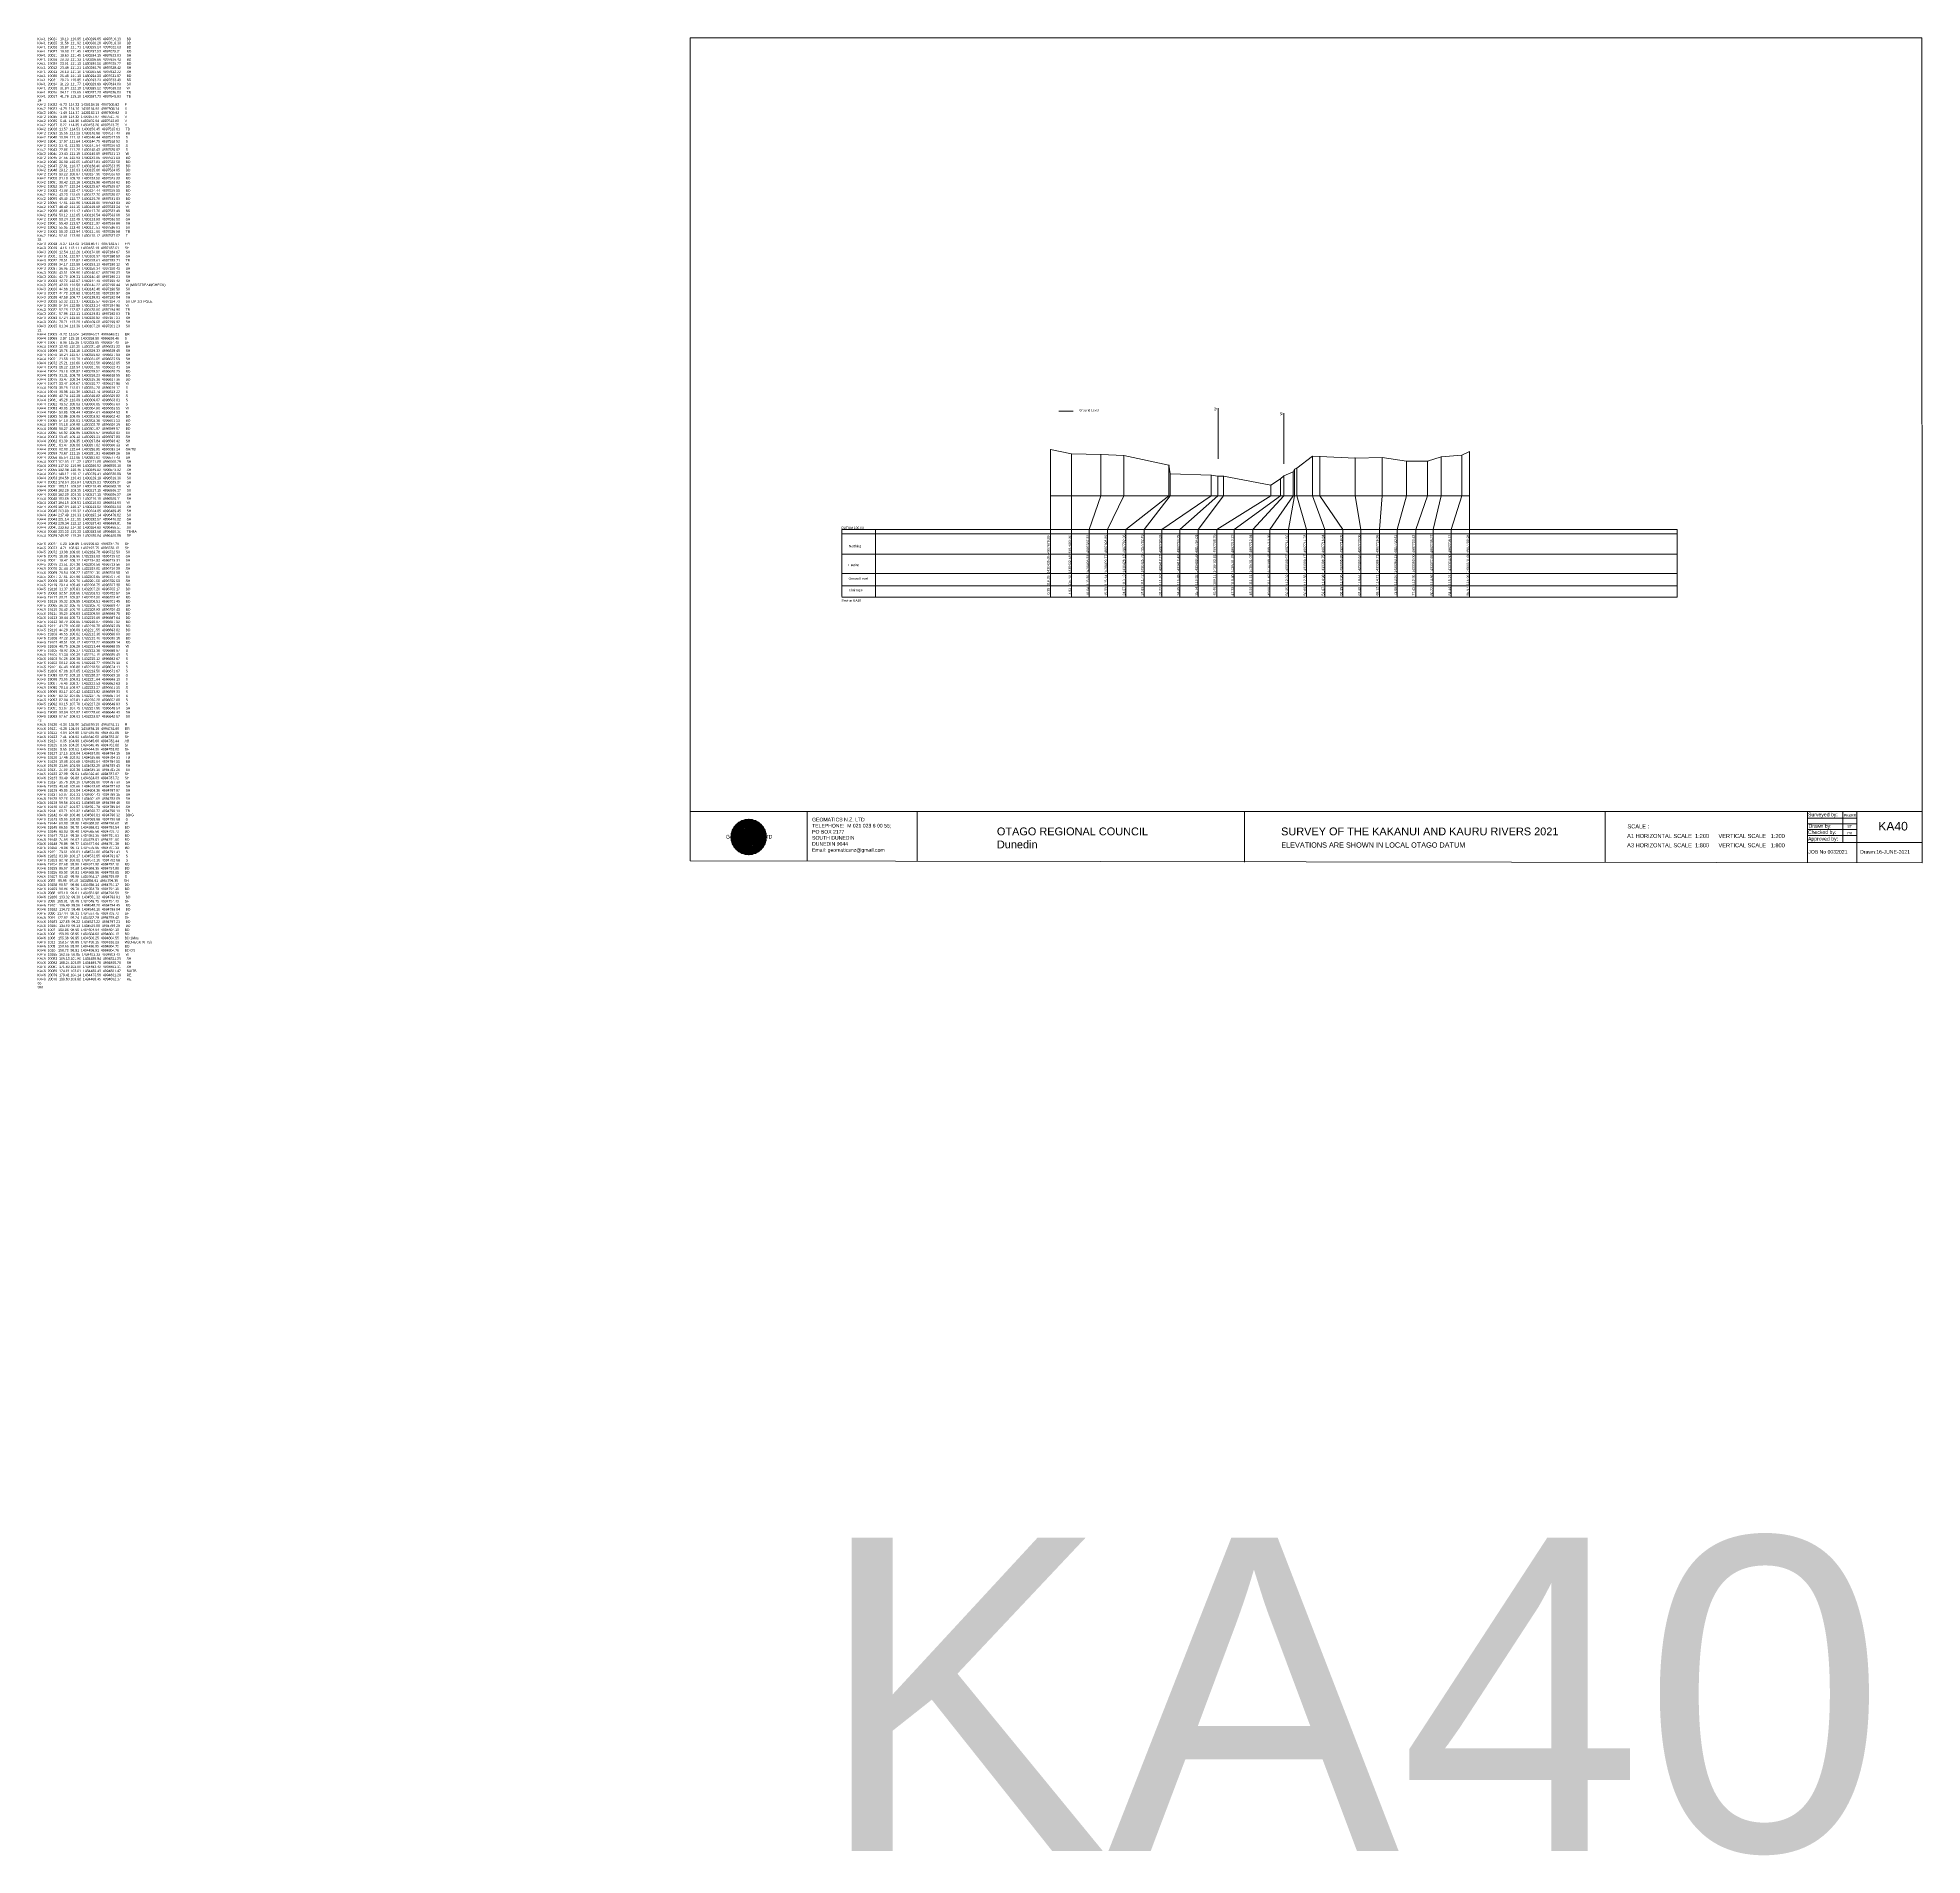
# Model space of a CAD drawing. Header units: millimetres. Extents: x -4102225 to 11595281, y -18031110 to 2286893.
# Drawn here: x 6293416 to 6678501, y -170884 to 200508 of the extents above; entities that cross this region are included whole.
import ezdxf

# ---------------------------------------------------------------- set-up
doc = ezdxf.new("R2010")
doc.units = ezdxf.units.MM
doc.header["$PDMODE"] = 35
doc.header["$PDSIZE"] = 20
doc.layers.get('0').update_dxf_attribs({"lineweight": 0})
doc.layers.add('geo', color=7, linetype='Continuous', lineweight=0)
doc.styles.get("Standard").update_dxf_attribs({"font": 'arial.ttf'})

# ---------------------------------------------------------------- blocks, each defined once
blk = doc.blocks.new('Geomatics_Circle_SPT')
at = {"layer": 'geo', "color": 2, "linetype": 'Continuous', "lineweight": 0}
for p, q in [((0, 25.2), (-25.2, 0)), ((-24.7, 4.9), (-4.9, 24.7)), ((-24.7, -4.9), (4.9, 24.7)), ((4.9, -24.7), (-24.7, 4.9)), ((-24.7, 0), (0, -24.7)), ((-9.7, 23.3), (-23.3, 9.6)), ((9.7, 23.3), (-23.3, -9.7)), ((-23.3, 9.7), (9.7, -23.3)), ((-21, 14), (-14, 21)), ((-21, -14), (14, 21)), ((14, -21), (-21, 14)), ((0, 0), (-17.8, 17.8)), ((0, 0), (-17.8, -17.8)), ((-14, 21), (21, -14)), ((21, 14), (-14, -21)), ((23.3, -9.7), (-9.7, 23.3)), ((-9.7, -23.3), (23.3, 9.7)), ((-4.9, 24.7), (24.7, -4.9)), ((24.7, 4.9), (-4.9, -24.7)), ((25.2, 0), (0, 25.2)), ((0, 0), (17.8, 17.8)), ((0, 0), (17.8, -17.8)), ((0, -24.8), (25.2, 0)), ((4.9, 24.7), (24.7, 4.9)), ((23.3, 9.7), (9.7, 23.3)), ((14, 21), (21, 14)), ((17.8, 18.1), (17.8, 18.1)), ((-4.9, -24.7), (-24.7, -4.9)), ((-23.3, -9.7), (-9.7, -23.3)), ((-14, -21), (-21, -14)), ((-17.8, -17.8), (-17.8, -17.8)), ((24.7, -4.9), (4.9, -24.7)), ((4.9, -24.7), (4.9, -24.7)), ((9.7, -23.3), (23.3, -9.7)), ((21, -14), (14, -21)), ((18.1, -17.8), (18.1, -17.8))]:
    blk.add_line(p, q, dxfattribs=at)
at = {"layer": 'geo', "color": 1, "linetype": 'Continuous', "lineweight": 0}
for p, q in [((-25.2, 0), (9.7, 23.3)), ((-25.2, 0), (-9.6, 23.3)), ((-25.2, 0), (23.3, 9.7)), ((-25.2, 0), (-23.3, 9.7)), ((-23.3, -9.7), (-25.2, 0)), ((-9.6, -23.3), (-25.2, 0)), ((9.7, -23.3), (-25.2, 0)), ((-4.9, 24.8), (-24.7, -4.9)), ((4.9, 24.7), (-24.7, 4.9)), ((14, 21), (-24.7, -4.9)), ((-14, 21), (-24.7, 4.9)), ((21, 14), (-24.7, 4.9)), ((-21, 14), (-24.7, -4.9)), ((0, 0), (-24.7, 4.9)), ((-24.7, 4.9), (-21, -14)), ((-24.7, 4.9), (-4.9, -24.7)), ((-24.7, 4.9), (14, -21)), ((-24.7, 4.9), (-24.7, 4.9)), ((0, 0), (-24.7, -4.9)), ((-23.3, 9.7), (0, 25.2)), ((-23.3, -9.6), (0, 25.2)), ((-23.3, -9.6), (17.8, 17.8)), ((-23.3, 9.7), (-17.8, 17.9)), ((-23.3, -9.6), (-17.8, 17.9)), ((-23.3, 9.7), (17.8, 17.8)), ((-17.8, -17.8), (-23.3, 9.7)), ((0, -25.2), (-23.3, 9.7)), ((-23.3, 9.7), (17.8, -17.8)), ((-23.3, 9.7), (25.2, 0)), ((-23.3, 9.4), (-23.3, 9.4)), ((-23.3, -9.7), (25.2, 0)), ((4.9, 24.8), (-21, -14)), ((-4.9, 24.7), (-21, 14)), ((14, 21), (-21, 14)), ((-14, 21), (-21, -14)), ((0, 0), (-21, 14)), ((-21, 14), (-14, -21)), ((-21, 14), (4.9, -24.7)), ((-21, 14), (-21, 14)), ((24.7, 4.9), (-21, 14)), ((0, 0), (-21, -14)), ((-17.9, 17.6), (-17.9, 17.6)), ((-17.8, 17.8), (9.7, 23.3)), ((-17.8, 17.8), (-9.6, 23.3)), ((-17.8, -17.8), (9.7, 23.3)), ((-17.8, -17.8), (-9.7, 23.3)), ((-9.7, -23.3), (-17.8, 17.8)), ((-17.8, 17.8), (9.7, -23.3)), ((-17.8, 17.8), (23.3, -9.6)), ((-17.8, 17.8), (23.3, 9.7)), ((-17.8, -17.8), (23.3, 9.7)), ((4.9, 24.7), (-14, 21)), ((-4.9, 24.7), (-14, -20.9)), ((0, 0), (-14, 21)), ((-14, 21), (-4.9, -24.7)), ((-14, 21), (-14, 21)), ((24.7, -4.9), (-14, 21)), ((21, 14), (-14, 21)), ((-14, -21), (24.7, 4.9)), ((0, 0), (-14, -21)), ((-9.8, 23.1), (-9.8, 23.1)), ((-9.7, 23.3), (0, 25.2)), ((-9.7, 23.3), (0, -25.2)), ((-9.7, -23.3), (0, 25.2)), ((-9.6, 23.3), (17.8, -17.8)), ((-9.6, 23.3), (25.2, 0)), ((-9.6, 23.3), (17.8, 17.8)), ((-9.6, -23.3), (17.8, 17.9)), ((25.2, 0), (-9.6, -23.3)), ((0, 0), (-4.9, 24.7)), ((-4.9, 24.7), (-4.9, 24.7)), ((21, -14), (-4.9, 24.7)), ((24.8, 4.9), (-4.9, 24.7)), ((14, 21), (-4.9, 24.7)), ((-4.9, -24.7), (21, 14)), ((0, 0), (-4.9, -24.7)), ((-0.2, 25.1), (-0.2, 25.1)), ((0, 25.2), (9.7, -23.3)), ((0, 25.2), (23.3, -9.7)), ((0, 25.2), (23.3, 9.7)), ((0, 25.2), (9.7, 23.3)), ((0, 0), (4.9, 24.7)), ((0, -25.2), (9.7, 23.3)), ((0, 0), (14, 21)), ((0, 0), (21, 14)), ((23.3, 9.7), (0, -25.2)), ((0, 0), (24.8, 4.9)), ((0, 0), (4.9, -24.7)), ((0, 0), (14, -21)), ((0, 0), (21, -14)), ((0, 0), (24.8, -4.9)), ((21, 14), (4.9, 24.8)), ((14, -21), (4.9, 24.7)), ((24.7, -4.9), (4.9, 24.7)), ((4.9, 24.7), (4.9, 24.7)), ((4.9, -24.7), (14, 21)), ((4.9, -24.7), (24.7, 4.9)), ((9.4, 23.3), (9.4, 23.3)), ((9.7, 23.3), (17.8, -17.8)), ((9.7, 23.3), (25.2, 0)), ((9.7, 23.3), (17.8, 17.9)), ((17.8, 17.8), (9.7, -23.3)), ((25.2, 0), (9.7, -23.3)), ((21, -14), (14, 21)), ((24.7, 4.9), (14, 21)), ((14, 21), (14, 21)), ((14, -21), (21, 14)), ((17.6, 17.9), (17.6, 17.9)), ((17.8, 17.8), (23.3, -9.7)), ((17.8, 17.8), (23.3, 9.7)), ((23.3, 9.7), (17.8, -17.8)), ((24.7, -4.9), (21, 14)), ((21, 14), (21, 14)), ((21, -14), (24.7, 4.9)), ((23.1, 9.8), (23.1, 9.8)), ((23.3, 9.7), (25.2, 0)), ((25.2, 0), (23.3, -9.6)), ((24.7, 4.9), (24.7, 4.9)), ((25.1, 0.2), (25.1, 0.2)), ((-25.2, 0), (23.3, -9.7)), ((-25.1, -0.2), (-25.1, -0.2)), ((-24.7, -4.9), (-24.7, -4.9)), ((-24.7, -4.9), (-14, -21)), ((-24.7, -4.9), (4.9, -24.7)), ((-24.7, -4.9), (21, -14)), ((-17.8, -17.8), (-23.3, -9.7)), ((0, -25.2), (-23.3, -9.6)), ((17.8, -17.8), (-23.3, -9.6)), ((-23.1, -9.8), (-23.1, -9.8)), ((-21, -14), (24.7, -4.9)), ((-21, -14), (-21, -14)), ((-21, -14), (-4.9, -24.7)), ((-21, -14), (14, -21)), ((23.3, -9.7), (-17.8, -17.8)), ((-9.6, -23.3), (-17.8, -17.8)), ((9.7, -23.3), (-17.8, -17.8)), ((-17.6, -17.9), (-17.6, -17.9)), ((-14, -21), (21, -14)), ((-14, -21), (-14, -21)), ((-14, -21), (4.9, -24.7)), ((17.8, -17.8), (-9.7, -23.3)), ((0, -25.2), (-9.7, -23.3)), ((-9.4, -23.3), (-9.4, -23.3)), ((-4.9, -24.7), (24.7, -4.9)), ((-4.9, -24.7), (14, -21)), ((-4.9, -24.7), (-4.9, -24.7)), ((23.3, -9.6), (0, -25.2)), ((9.7, -23.3), (0, -25.2)), ((0.2, -25.1), (0.2, -25.1)), ((4.9, -24.7), (21, -14)), ((4.9, -24.7), (4.9, -24.7)), ((17.8, -17.8), (9.7, -23.3)), ((9.8, -23.1), (9.8, -23.1)), ((14, -21), (24.7, -4.9)), ((14, -21), (14, -21)), ((23.3, -9.6), (17.8, -17.8)), ((17.9, -17.6), (17.9, -17.6)), ((21, -14), (21, -14)), ((23.3, -9.4), (23.3, -9.4)), ((24.7, -4.9), (24.7, -4.9))]:
    blk.add_line(p, q, dxfattribs=at)
at = {"layer": 'geo', "color": 114, "linetype": 'Continuous', "lineweight": 0}
for p, q in [((17.9, 17.8), (-25.2, 0)), ((-24.7, 4.9), (14, 21)), ((-24.7, -4.9), (21, 14)), ((-14, -21), (-24.7, 4.9)), ((9.7, 23.3), (-23.3, 9.7)), ((0, 0), (-23.3, 9.7)), ((-23.3, 9.7), (-9.7, -23.3)), ((0, 0), (-23.3, -9.7)), ((-4.9, -24.7), (-21, 14)), ((-20.9, 14), (4.9, 24.7)), ((24.8, 4.9), (-20.9, -14)), ((0, 25.2), (-17.8, 17.8)), ((-17.8, 17.8), (0, -25.2)), ((-14, 21), (-4.9, 24.7)), ((4.9, -24.7), (-14, 21)), ((0, 0), (-9.7, 23.3)), ((0, 0), (-9.7, -23.3)), ((-4.9, 24.7), (14, -21)), ((17.8, -17.8), (0, 25.2)), ((0, 0), (9.7, 23.3)), ((0, 0), (23.3, 9.7)), ((0, 0), (9.7, -23.3)), ((0, 0), (23.3, -9.7)), ((4.9, 24.7), (21, -14)), ((23.3, -9.7), (9.7, 23.3)), ((14, 21), (24.7, -4.9)), ((25.2, 0), (17.8, 17.8)), ((21, 14), (24.7, 4.9)), ((-25.2, 0), (-17.8, -17.8)), ((-21, -14), (-24.7, -4.9)), ((-17.8, -17.8), (25.2, 0)), ((24.8, -4.9), (-14, -21)), ((-9.6, -23.3), (23.3, -9.7)), ((21, -14), (-4.9, -24.8)), ((0, -25.2), (17.9, -17.8)), ((14, -21), (4.9, -24.8))]:
    blk.add_line(p, q, dxfattribs=at)
at = {"layer": 'geo', "color": 250, "linetype": 'Continuous', "lineweight": 0}
for p, q in [((0, 0), (-25.2, 0)), ((24.7, 4.9), (-24.7, 4.9)), ((-24.7, 4.9), (-24.7, -4.9)), ((-23.3, 9.7), (23.3, 9.7)), ((-23.3, 9.7), (-23.3, 9.7)), ((-23.3, -9.7), (-23.3, 9.7)), ((21, 14), (-21, 14)), ((-21, 14), (-21, -14)), ((-17.8, 17.8), (17.8, 17.8)), ((-17.8, -17.8), (-17.8, 17.8)), ((-14, 21), (-14, 21)), ((14, 21), (-14, 21)), ((-14, 20.9), (-14, -21)), ((-9.7, 23.3), (9.7, 23.3)), ((-9.7, -23.3), (-9.7, 23.3)), ((-4.9, 24.7), (4.9, 24.7)), ((-4.9, 24.7), (-4.9, -24.7)), ((0, 0), (0, 25.2)), ((0, 0), (0, -25.2)), ((0, 0), (25.2, 0)), ((4.9, 24.7), (4.9, -24.7)), ((9.7, -23.3), (9.7, 23.3)), ((14, 21), (14, -21)), ((17.8, -17.8), (17.8, 17.8)), ((21, 14), (21, 14)), ((21, -14), (21, 14)), ((23.3, 9.7), (23.3, -9.7)), ((24.7, 4.9), (24.7, 4.9)), ((24.7, -4.9), (24.7, 4.9)), ((-24.7, -4.9), (24.7, -4.9)), ((23.3, -9.7), (-23.3, -9.7)), ((-21, -14), (21, -14)), ((17.8, -17.8), (-17.8, -17.8)), ((-14, -21), (14, -21)), ((9.7, -23.3), (-9.7, -23.3)), ((-4.9, -24.7), (4.9, -24.7))]:
    blk.add_line(p, q, dxfattribs=at)
blk = doc.blocks.new('GeomaticsNZ TITLE BLOCK')
at = {"color": 7, "linetype": 'Continuous', "lineweight": 0}
for p, q in [((0, 94.9), (0, 1579.2)), ((0, 1579.2), (2363.4, 1579.2)), ((2363.4, 1579.2), (2364, 94.9)), ((2364, 94.9), (0, 94.9)), ((0, 94.9), (0, 0)), ((15.9, 94.9), (2364, 94.9)), ((224.3, 95.2), (224.3, -0.3)), ((2364, 94.9), (382.6, 94.9)), ((435.8, 95.2), (435.8, -0.7)), ((1063.4, 94.9), (1063.4, -2.4)), ((1755.4, 94.9), (1755.4, -2.6)), ((2143.9, 94.9), (2143.7, -3)), ((2143.9, 81.9), (2238.6, 81.7)), ((2211.5, 94.9), (2211.5, 36.1)), ((2238.6, 94.8), (2238.6, -3.2)), ((2364, -3.5), (2364, 94.9)), ((2143.6, 60.4), (2238.6, 60.4)), ((2143.8, 48.6), (2238.6, 48.6)), ((2143.9, 71), (2238.6, 71)), ((0, 0), (2364, -3.5)), ((2143.8, 35.4), (2364, 35.3))]:
    blk.add_line(p, q, dxfattribs=at)
at = {"color": 7, "linetype": 'Continuous', "lineweight": 0, "xscale": 1.36, "yscale": 1.36, "zscale": 1.36}
blk.add_blockref('Geomatics_Circle_SPT', (112.4, 45.7), dxfattribs=at)
at = {"color": 7, "linetype": 'Continuous', "lineweight": 0}
for s, p in [('PK&RR', (2213.2, 84.8)), ('ST', (2220.3, 63.6)), ('PK', (2220.4, 50.6))]:
    blk.add_text(s, height=5, dxfattribs=at).set_placement(p)
at = {"color": 7, "linetype": 'Continuous', "lineweight": 0, "attachment_point": 1}
for s, width, heights, insert, char_height in [('{\\C256;GEOMATICS N.Z. LTD                   \\PTELEPHONE:  M 021 023 6 00 55;\\PPO BOX 2177\\PSOUTH DUNEDIN\\PDUNEDIN 9044\\PEmail: geomaticsnz@gmail.com}', 3535.727, [94.7], (234, 82.7), 7), ('{\\C256;Surveyed by:}', 3535.727, [0], (2144.7, 92.4), 7), ('{\\C256;Geomatics N.Z. LTD                   }', 125.079, [15.8], (68.8, 49.9), 7), ('{\\C256;OTAGO REGIONAL COUNCIL\\PDunedin}', 3535.727, [0], (588.6, 64), 15), ('{\\C256;SURVEY OF THE KAKANUI AND KAURU RIVERS 2021}', 3535.727, [0], (1133.8, 64), 15), ('{\\C256;Approved by:}', 3535.727, [0], (2144.7, 45.9), 7), ('{\\C256;Checked by:}', 3535.727, [0], (2144.7, 58.6), 7), ('{\\C256;Drawn by:}', 3535.727, [0], (2145.8, 70.4), 7), ('{\\C256;ELEVATIONS ARE SHOWN IN LOCAL OTAGO DATUM}', 3535.727, [0], (1134.1, 35.4), 10), ('{\\C256;JOB No 0032021}', 3535.727, [0], (2145.3, 20.8), 7), ('{\\C256;Drawn:16-JUNE-2021}', 3535.727, [0], (2244.7, 20.7), 7)]:
    blk.add_mtext_dynamic_manual_height_columns(s, width=width, gutter_width=159, heights=heights, dxfattribs=dict(at, insert=insert, char_height=char_height))

msp = doc.modelspace()

# ---------------------------------------------------------------- linework, layer by layer
at = {"color": 1, "lineweight": 0}
msp.add_line((6502083, 124170), (6504990, 124170), dxfattribs=at)
at = {"lineweight": 0}
for p, q in [((6534614, 114478), (6534614, 124836)), ((6548059, 113440), (6548059, 123798)), ((6500347, 116350), (6500347, 106898)), ((6585975, 115955), (6585975, 106898)), ((6504623, 115490), (6504623, 106898)), ((6510640, 115359), (6510640, 106898)), ((6515329, 115139), (6515329, 106898)), ((6524571, 113129), (6524571, 106898)), ((6549961, 111817), (6549961, 106898)), ((6550251, 112317), (6550251, 106898)), ((6550692, 112557), (6550692, 106898)), ((6553865, 114977), (6553865, 106898)), ((6555393, 114957), (6555393, 106898)), ((6562594, 114607), (6562594, 106898)), ((6568121, 114706), (6568121, 106898)), ((6573094, 113966), (6573094, 106898)), ((6577429, 113946), (6577429, 106898)), ((6580218, 114856), (6580218, 106898)), ((6584436, 115205), (6584436, 106898)), ((6524829, 111419), (6524829, 106898)), ((6533222, 111098), (6533222, 106898)), ((6534548, 110888), (6534548, 106898)), ((6535738, 110918), (6535738, 106898)), ((6545400, 109108), (6545400, 106898)), ((6547382, 110397), (6547382, 106898)), ((6548047, 111007), (6548047, 106898)), ((6500347, 106898), (6585975, 106898)), ((6500347, 106898), (6500347, 86176)), ((6504623, 106898), (6504623, 100000)), ((6510640, 106898), (6508276, 100000)), ((6515329, 106898), (6512035, 100000)), ((6524571, 106898), (6515746, 100000)), ((6524829, 106898), (6519500, 100000)), ((6533222, 106898), (6523137, 100000)), ((6534548, 106898), (6526802, 100000)), ((6535738, 106898), (6530527, 100000)), ((6545400, 106898), (6534340, 100000)), ((6547382, 106898), (6537888, 100000)), ((6548047, 106898), (6541691, 100000)), ((6549961, 106898), (6545166, 100000)), ((6550251, 106898), (6548994, 100000)), ((6550692, 106898), (6552675, 100000)), ((6553865, 106898), (6556399, 100000)), ((6555393, 106898), (6560125, 100000)), ((6562594, 106898), (6563761, 100000)), ((6568121, 106898), (6567556, 100000)), ((6573094, 106898), (6571215, 100000)), ((6577429, 106898), (6574987, 100000)), ((6580218, 106898), (6578577, 100000)), ((6584436, 106898), (6582235, 100000)), ((6585975, 106898), (6585975, 86176)), ((6457726, 100000), (6457726, 86303)), ((6457726, 100000), (6628433, 100000)), ((6457726, 99154), (6628433, 99154)), ((6464629, 100000), (6464629, 86176)), ((6504661, 86176), (6504661, 100000)), ((6508276, 86176), (6508276, 100000)), ((6512035, 86176), (6512035, 100000)), ((6515746, 86176), (6515746, 100000)), ((6519500, 86176), (6519500, 100000)), ((6523137, 86176), (6523137, 100000)), ((6526802, 86176), (6526802, 100000)), ((6530527, 86176), (6530527, 100000)), ((6534340, 86176), (6534340, 100000)), ((6537888, 86176), (6537888, 100000)), ((6541691, 86176), (6541691, 100000)), ((6545166, 86176), (6545166, 100000)), ((6548994, 86176), (6548994, 100000)), ((6552675, 86176), (6552675, 100000)), ((6556399, 86176), (6556399, 100000)), ((6560125, 86176), (6560125, 100000)), ((6563761, 86176), (6563761, 100000)), ((6567556, 86176), (6567556, 100000)), ((6571215, 86176), (6571215, 100000)), ((6574987, 86176), (6574987, 100000)), ((6578577, 86176), (6578577, 100000)), ((6582235, 86176), (6582235, 100000)), ((6457726, 95002), (6628433, 95002)), ((6457726, 91057), (6628433, 91057)), ((6457726, 88497), (6628433, 88497)), ((6457726, 86176), (6628433, 86176))]:
    msp.add_line(p, q, dxfattribs=at)
msp.add_line((6628433, 100000), (6628433, 86176))
at = {"color": 1, "lineweight": 0}
msp.add_lwpolyline([(6500347, 116350), (6504623, 115490), (6510640, 115359), (6515329, 115139), (6524571, 113129), (6524829, 111419), (6533222, 111098), (6534548, 110888), (6535738, 110918), (6545400, 109108), (6547382, 110397), (6548047, 111007), (6549961, 111817), (6550251, 112317), (6550692, 112557), (6553865, 114977), (6555393, 114957), (6562594, 114607), (6568121, 114706), (6573094, 113966), (6577429, 113946), (6580218, 114856), (6584436, 115205), (6585975, 115955)], dxfattribs=at)
at = {"lineweight": 0}
for p in [(6500347, 116350), (6585975, 115955), (6504623, 115490), (6510640, 115359), (6515329, 115139), (6524571, 113129), (6549961, 111817), (6550251, 112317), (6550692, 112557), (6553865, 114977), (6555393, 114957), (6562594, 114607), (6568121, 114706), (6573094, 113966), (6577429, 113946), (6580218, 114856), (6584436, 115205), (6524829, 111419), (6533222, 111098), (6534548, 110888), (6535738, 110918), (6545400, 109108), (6547382, 110397), (6548047, 111007), (6457726, 100000), (6457726, 100000)]:
    msp.add_point(p, dxfattribs=at)

# ---------------------------------------------------------------- block references
at = {"color": 7, "lineweight": 0, "xscale": 106.5053773992074, "yscale": 106.5053773992074, "zscale": 106.5053773992074}
msp.add_blockref('GeomaticsNZ TITLE BLOCK', (6426723, 32309), dxfattribs=at)

# ---------------------------------------------------------------- texts
at = {"color": 4}
for s, p in [('KA41  19024   10.10  110.95  1430299.65  4997616.13      BD', (6293367, 200000)), ('KA41  19025   11.56  111.92  1430300.26  4997618.30      BD', (6293367, 199165)), ('KA41  19026   15.87  111.71  1430299.24  4997622.63      BD', (6293367, 198330)), ('KA41  19027   19.03  111.45  1430297.53  4997625.31      BD', (6293367, 197494)), ('KA41  20011   19.63  111.45  1430294.15  4997623.93      SH', (6293367, 196652)), ('KA41  19028   20.33  111.33  1430296.86  4997626.43      BD', (6293367, 195817)), ('KA41  19029   23.01  111.13  1430295.56  4997628.77      BD', (6293367, 194982)), ('KA41  20012   23.49  111.21  1430295.78  4997629.42      SH', (6293367, 194140)), ('KA41  20013   26.13  111.10  1430295.56  4997632.22      SH', (6293367, 193298)), ('KA41  19030   26.48  111.13  1430294.20  4997631.97      BD', (6293367, 192463)), ('KA41  19031   28.20  110.85  1430293.20  4997633.40      BD', (6293367, 191627)), ('KA41  20014   31.23  111.77  1430289.69  4997634.90      SH', (6293367, 190785)), ('KA41  20015   31.84  112.19  1430289.22  4997635.33      W', (6293367, 189950)), ('KA41  20016   34.17  115.65  1430287.23  4997636.83      TB', (6293367, 189115)), ('KA41  20017   41.78  115.18  1430287.70  4997645.83      TB', (6293367, 188279)), ('KA42  19032  -8.70  114.23  1430168.18  4997505.82      F', (6293367, 186608)), ('KA42  19033  -4.75  114.16  1430164.96  4997508.14      V', (6293367, 185773)), ('KA42  19034  -1.49  114.37  1430162.13  4997509.82      V', (6293367, 184938)), ('KA42  19035   3.09  114.32  1430157.97  4997511.70      V', (6293367, 184102)), ('KA42  19036   5.41  114.36  1430155.94  4997512.83      V', (6293367, 183267)), ('KA42  19037   8.22  114.35  1430153.26  4997513.75      V', (6293367, 182432)), ('KA42  19038  11.57  114.53  1430150.45  4997515.61      TB', (6293367, 181596)), ('KA42  19039  15.56  111.23  1430146.88  4997517.40      BB', (6293367, 180761)), ('KA42  19040  16.04  111.13  1430146.44  4997517.59      S', (6293367, 179919)), ('KA42  19041  17.97  111.64  1430144.75  4997518.52      S', (6293367, 179077)), ('KA42  19042  21.41  111.55  1430141.64  4997520.00      S', (6293367, 178235)), ('KA42  19043  22.86  111.20  1430140.43  4997520.82      S', (6293367, 177393)), ('KA42  19044  23.43  111.15  1430140.05  4997521.33      W', (6293367, 176558)), ('KA42  19045  24.55  110.93  1430139.05  4997521.83      BD', (6293367, 175723)), ('KA42  19046  26.00  110.65  1430137.81  4997522.58      BD', (6293367, 174887)), ('KA42  19047  27.61  110.37  1430136.40  4997523.35      BD', (6293367, 174052)), ('KA42  19048  29.12  110.03  1430135.06  4997524.05      BD', (6293367, 173216)), ('KA42  19049  30.23  109.87  1430134.36  4997525.09      BD', (6293367, 172381)), ('KA42  19050  31.10  109.73  1430133.50  4997525.33      BD', (6293367, 171546)), ('KA42  19051  38.42  110.16  1430126.96  4997528.62      BD', (6293367, 170710)), ('KA42  19052  39.77  110.24  1430125.67  4997529.07      BD', (6293367, 169875)), ('KA42  19053  41.08  110.47  1430124.44  4997529.55      BD', (6293367, 169040)), ('KA42  19054  43.23  110.65  1430122.70  4997530.87      BD', (6293367, 168204)), ('KA42  19055  45.40  110.77  1430120.76  4997531.83      BD', (6293367, 167369)), ('KA42  19056  47.61  110.98  1430118.89  4997533.03      BD', (6293367, 166533)), ('KA42  19057  48.42  111.15  1430118.08  4997533.24      W', (6293367, 165698)), ('KA42  19058  48.88  111.17  1430117.70  4997533.49      BB', (6293367, 164863)), ('KA42  19059  50.12  112.65  1430116.54  4997533.96      SH', (6293367, 164021)), ('KA42  19060  53.24  112.48  1430113.83  4997535.50      SH', (6293367, 163179)), ('KA42  19061  55.43  113.57  1430111.97  4997536.66      SH', (6293367, 162337)), ('KA42  19062  55.95  113.40  1430111.51  4997536.91      SH', (6293367, 161495)), ('KA42  19063  56.33  113.94  1430111.06  4997536.88      TB', (6293367, 160660)), ('KA42  19064  57.61  113.98  1430110.12  4997537.82      F', (6293367, 159824)), ('KA43  20018  -0.27  114.62  1430186.47  4997181.57      F/Y', (6293367, 158147)), ('KA43  20019   4.16  113.11  1430182.19  4997182.61      SH', (6293367, 157305)), ('KA43  20020  12.54  112.26  1430174.06  4997184.67      SH', (6293367, 156464)), ('KA43  20021  21.51  112.57  1430165.37  4997186.89      SH', (6293367, 155622)), ('KA43  20022  28.51  112.82  1430158.61  4997188.71      TB', (6293367, 154786)), ('KA43  20038  34.17  110.58  1430153.13  4997190.12      W', (6293367, 153951)), ('KA43  20037  36.95  112.34  1430150.34  4997190.43      SH', (6293367, 153109)), ('KA43  20036  40.51  109.98  1430146.67  4997190.33      SH', (6293367, 152267)), ('KA43  20024  42.70  109.31  1430144.40  4997190.21      SH', (6293367, 151425)), ('KA43  20023  42.72  110.07  1430144.43  4997190.42      SH', (6293367, 150583)), ('KA43  20025  42.93  110.58  1430144.22  4997190.44      W (MIDSTREAM/CHECK)', (6293367, 149742)), ('KA43  20026  44.66  110.81  1430142.48  4997190.58      SH', (6293367, 148900)), ('KA43  20027  44.72  109.93  1430142.50  4997190.97      SH', (6293367, 148058)), ('KA43  20028  47.58  109.77  1430139.81  4997192.04      SH', (6293367, 147216)), ('KA43  20029  52.32  111.37  1430135.57  4997194.70      SH-DP-2/3-POLE', (6293367, 146374)), ('KA43  20030  54.54  110.58  1430133.34  4997194.96      W', (6293367, 145538)), ('KA43  20032  57.79  112.07  1430130.00  4997194.96      TB', (6293367, 144703)), ('KA43  20031  57.99  112.11  1430129.81  4997195.03      TB', (6293367, 143868)), ('KA43  20033  67.24  113.06  1430120.82  4997197.21      SH', (6293367, 143026)), ('KA43  20034  78.71  113.29  1430109.68  4997199.92      SH', (6293367, 142184)), ('KA43  20035  81.34  113.39  1430107.29  4997201.23      SH', (6293367, 141342)), ('KA44  19065  -9.72  115.04  1430346.57  4996648.21      ER', (6293367, 139671)), ('KA44  19066   2.97  115.18  1430338.50  4996638.46      S', (6293367, 138829)), ('KA44  19067   8.96  115.26  1430333.89  4996634.49      SH', (6293367, 137988)), ('KA44  19068  12.93  115.25  1430331.48  4996631.32      BA', (6293367, 137152)), ('KA44  19069  15.76  114.16  1430329.33  4996629.45      SH', (6293367, 136310)), ('KA44  19070  19.24  112.67  1430326.82  4996627.03      SH', (6293367, 135469)), ('KA44  19071  21.58  110.79  1430324.95  4996625.59      SH', (6293367, 134627)), ('KA44  19072  25.21  110.69  1430322.56  4996622.85      SH', (6293367, 133785)), ('KA44  19073  26.22  110.94  1430321.56  4996622.41      SH', (6293367, 132943)), ('KA44  19074  29.16  108.82  1430319.57  4996620.25      BD', (6293367, 132108)), ('KA44  19075  31.31  108.78  1430318.23  4996618.55      BD', (6293367, 131272)), ('KA44  19076  33.47  109.34  1430316.36  4996617.36      BD', (6293367, 130437)), ('KA44  19077  33.47  109.67  1430315.77  4996617.96      W', (6293367, 129601)), ('KA44  19078  35.79  110.01  1430314.28  4996616.17      S', (6293367, 128760)), ('KA44  19079  38.96  110.39  1430312.74  4996613.22      S', (6293367, 127918)), ('KA44  19080  42.74  110.29  1430310.82  4996609.82      S', (6293367, 127076)), ('KA44  19081  45.26  110.09  1430309.07  4996608.01      S', (6293367, 126234)), ('KA44  19082  48.52  109.63  1430306.65  4996605.80      S', (6293367, 125392)), ('KA44  19083  49.95  109.59  1430304.86  4996605.55      W', (6293367, 124557)), ('KA44  19084  50.85  109.44  1430304.61  4996604.53      B', (6293367, 123721)), ('KA44  19085  52.86  109.09  1430303.92  4996602.42      BD', (6293367, 122886)), ('KA44  19086  54.10  109.01  1430303.38  4996601.23      BD', (6293367, 122051)), ('KA44  19087  55.19  108.98  1430302.78  4996600.29      BD', (6293367, 121215)), ('KA44  19088  56.27  108.98  1430301.97  4996599.57      BD', (6293367, 120380)), ('KA44  20064  56.92  108.95  1430300.57  4996600.00      SH', (6293367, 119538)), ('KA44  20063  59.45  109.12  1430299.21  4996597.80      SH', (6293367, 118696)), ('KA44  20062  61.39  109.35  1430297.84  4996596.42      SH', (6293367, 117854)), ('KA44  20061  61.47  109.60  1430297.82  4996596.33      W', (6293367, 117019)), ('KA44  20060  62.93  110.64  1430296.85  4996595.24      SH/TB', (6293367, 116177)), ('KA44  20059  70.67  111.19  1430291.91  4996589.26      SH', (6293367, 115335)), ('KA44  20058  85.54  111.08  1430282.82  4996577.43      SH', (6293367, 114493)), ('KA44  20057 102.05  111.32  1430271.08  4996565.79      SH', (6293367, 113651)), ('KA44  20056 117.02  110.99  1430260.52  4996555.16      SH', (6293367, 112810)), ('KA44  20055 132.98  110.45  1430249.82  4996543.32      SH', (6293367, 111968)), ('KA44  20054 149.17  110.17  1430239.41  4996530.89      SH', (6293367, 111126)), ('KA44  20053 164.58  110.41  1430229.19  4996519.36      SH', (6293367, 110284)), ('KA44  20052 178.64  109.84  1430219.31  4996509.34      SH', (6293367, 109442)), ('KA44  20051 180.11  109.52  1430218.49  4996508.10      W', (6293367, 108607)), ('KA44  20049 182.29  109.35  1430217.15  4996506.37      SH', (6293367, 107765)), ('KA44  20050 182.29  109.35  1430217.15  4996506.37      SH', (6293367, 106923)), ('KA44  20048 183.89  109.31  1430216.15  4996505.11      SH', (6293367, 106081)), ('KA44  20047 184.15  109.51  1430216.00  4996504.90      W', (6293367, 105246)), ('KA44  20046 187.94  110.17  1430213.52  4996502.03      SH', (6293367, 104404)), ('KA44  20045 203.09  110.32  1430204.85  4996489.45      SH', (6293367, 103562)), ('KA44  20044 217.49  110.33  1430195.14  4996478.82      SH', (6293367, 102720)), ('KA44  20043 221.14  111.55  1430192.57  4996476.22      SH', (6293367, 101878)), ('KA44  20042 229.34  112.12  1430187.43  4996469.81      SH', (6293367, 101036)), ('KA44  20041 233.63  114.38  1430184.69  4996466.51      SH', (6293367, 100195)), ('KA44  20040 235.33  115.33  1430183.68  4996465.14      TB-BA', (6293367, 99359)), ('KA44  20039 240.92  115.39  1430180.04  4996460.89      RE', (6293367, 98524)), ('KA45  20074   0.23  108.89  1432196.82  4996734.79      SH', (6293367, 96847)), ('KA45  20073   4.71  108.93  1432197.75  4996730.13      SH', (6293367, 96005)), ('KA45  20072  13.98  109.08  1432189.78  4996722.50      SH', (6293367, 95163)), ('KA45  20075  16.09  108.96  1432193.03  4996719.02      SH', (6293367, 94321)), ('KA45  20071  19.47  108.12  1432194.93  4996715.31      SH', (6293367, 93479)), ('KA45  20076  21.51  107.38  1432200.56  4996713.56      SH', (6293367, 92637)), ('KA45  20070  24.44  107.19  1432199.05  4996710.39      SH', (6293367, 91795)), ('KA45  20069  26.54  106.27  1432201.30  4996708.58      W', (6293367, 90960)), ('KA45  20077  27.61  107.96  1432202.65  4996707.76      SH', (6293367, 90118)), ('KA45  20068  28.59  105.76  1432201.50  4996706.53      SH', (6293367, 89276)), ('KA45  19119  29.14  105.49  1432206.75  4996707.38      BD', (6293367, 88441)), ('KA45  19118  31.37  105.83  1432207.20  4996705.17      BD', (6293367, 87606)), ('KA45  20066  32.57  105.80  1432203.51  4996702.87      SH', (6293367, 86764)), ('KA45  19117  33.21  105.82  1432207.90  4996703.47      BD', (6293367, 85928)), ('KA45  19116  35.32  105.55  1432208.51  4996701.45      BD', (6293367, 85093)), ('KA45  20065  36.39  105.70  1432205.70  4996699.47      SH', (6293367, 84251)), ('KA45  19115  36.42  105.70  1432208.92  4996700.43      BD', (6293367, 83416)), ('KA45  19114  38.20  105.63  1432209.59  4996698.78      BD', (6293367, 82580)), ('KA45  19113  39.44  105.73  1432210.09  4996697.64      BD', (6293367, 81745)), ('KA45  19112  39.73  106.05  1432210.07  4996697.32      BD', (6293367, 80910)), ('KA45  19111  41.79  106.08  1432210.78  4996695.39      BD', (6293367, 80074)), ('KA45  19110  44.28  106.09  1432211.55  4996693.02      BD', (6293367, 79239)), ('KA45  19109  46.55  106.02  1432212.36  4996690.90      BD', (6293367, 78403)), ('KA45  19108  47.28  106.16  1432212.46  4996690.16      BD', (6293367, 77568)), ('KA45  19107  48.51  106.17  1432213.27  4996689.14      BD', (6293367, 76733)), ('KA45  19106  48.75  106.26  1432213.44  4996688.95      W', (6293367, 75897)), ('KA45  19105  48.99  106.27  1432213.38  4996688.67      S', (6293367, 75055)), ('KA45  19104  51.34  106.39  1432214.15  4996686.45      S', (6293367, 74214)), ('KA45  19103  54.29  106.38  1432215.12  4996683.67      S', (6293367, 73372)), ('KA45  19102  59.12  106.46  1432216.77  4996679.13      S', (6293367, 72530)), ('KA45  19101  64.43  106.80  1432218.50  4996674.11      S', (6293367, 71688)), ('KA45  19100  67.06  107.65  1432219.50  4996671.67      S', (6293367, 70846)), ('KA45  19099  69.72  109.13  1432220.37  4996669.16      S', (6293367, 70004)), ('KA45  19098  73.00  109.81  1432221.64  4996666.13      S', (6293367, 69162)), ('KA45  19097  76.40  109.37  1432222.53  4996662.83      S', (6293367, 68321)), ('KA45  19096  78.14  108.97  1432223.27  4996661.25      S', (6293367, 67479)), ('KA45  19095  80.17  107.42  1432223.92  4996659.33      S', (6293367, 66637)), ('KA45  19094  82.32  107.85  1432224.75  4996657.34      S', (6293367, 65795)), ('KA45  19093  87.04  107.81  1432226.28  4996652.88      S', (6293367, 64953)), ('KA45  19092  90.15  107.70  1432227.29  4996649.93      S', (6293367, 64111)), ('KA45  19091  91.67  107.79  1432227.90  4996648.54      SH', (6293367, 63269)), ('KA45  19090  93.94  107.97  1432228.66  4996646.40      SH', (6293367, 62428)), ('KA45  19089  97.67  108.03  1432229.87  4996642.87      SH', (6293367, 61586)), ('KA46  19120  -5.26  104.95  1434659.15  4994781.11      R', (6293367, 59915)), ('KA46  19121  -0.28  104.93  1434654.18  4994781.60      ER', (6293367, 59080)), ('KA46  19122   4.04  104.90  1434649.90  4994782.06      SH', (6293367, 58238)), ('KA46  19123   7.41  104.92  1434646.53  4994782.26      SH', (6293367, 57396)), ('KA46  19124   8.35  104.99  1434645.60  4994782.44      AB', (6293367, 56560)), ('KA46  19125   8.55  104.20  1434645.45  4994782.88      SH', (6293367, 55719)), ('KA46  19126   9.65  103.62  1434644.36  4994783.02      SH', (6293367, 54877)), ('KA46  19127  17.10  103.04  1434637.00  4994784.15      SH', (6293367, 54035)), ('KA46  19128  17.46  102.92  1434636.66  4994784.31      TB', (6293367, 53200)), ('KA46  19129  19.09  101.68  1434635.04  4994784.55      BB', (6293367, 52364)), ('KA46  19130  21.99  101.59  1434632.25  4994785.43      SH', (6293367, 51522)), ('KA46  19131  24.00  102.36  1434630.19  4994785.26      SH', (6293367, 50680)), ('KA46  19132  27.98   99.91  1434626.46  4994787.07      SH', (6293367, 49839)), ('KA46  19133  30.49   99.88  1434624.03  4994787.72      SH', (6293367, 48997)), ('KA46  19134  35.76  100.19  1434618.60  4994787.30      SH', (6293367, 48155)), ('KA46  19135  40.68  100.66  1434613.68  4994787.63      SH', (6293367, 47313)), ('KA46  19136  45.00  101.04  1434609.36  4994787.97      SH', (6293367, 46471)), ('KA46  19137  50.07  101.31  1434604.41  4994789.15      SH', (6293367, 45629)), ('KA46  19138  52.76  101.59  1434601.65  4994788.89      SH', (6293367, 44787)), ('KA46  19139  58.56  101.61  1434595.88  4994789.46      SH', (6293367, 43946)), ('KA46  19140  62.67  101.57  1434591.78  4994789.84      SH', (6293367, 43104)), ('KA46  19141  63.71  101.32  1434590.77  4994790.10      TB', (6293367, 42268)), ('KA46  19142  64.49  100.46  1434590.01  4994790.32      BB/G', (6293367, 41426)), ('KA46  19143  65.66  100.05  1434588.88  4994790.68      S', (6293367, 40585)), ('KA46  19144  66.03   99.88  1434588.50  4994790.63      W', (6293367, 39749)), ('KA46  19145  66.50   99.70  1434588.01  4994790.54      BD', (6293367, 38914)), ('KA46  19146  68.83   99.48  1434585.68  4994790.72      BD', (6293367, 38078)), ('KA46  19147  73.16   99.38  1434581.36  4994791.01      BD', (6293367, 37243)), ('KA46  19148  74.99   99.07  1434579.51  4994791.00      BD', (6293367, 36408)), ('KA46  19149  76.89   98.77  1434577.64  4994791.38      BD', (6293367, 35572)), ('KA46  19150  78.86   99.71  1434575.65  4994791.33      BD', (6293367, 34737)), ('KA46  19151  79.61  100.01  1434574.90  4994791.41      S', (6293367, 33895)), ('KA46  19152  81.90  100.17  1434572.65  4994791.87      S', (6293367, 33053)), ('KA46  19153  82.48  100.02  1434572.10  4994792.08      S', (6293367, 32211)), ('KA46  19154  82.68   99.80  1434571.90  4994792.10      BD', (6293367, 31376)), ('KA46  19155  86.07   97.58  1434569.39  4994797.89      BD', (6293367, 30541)), ('KA46  19156  89.99   99.91  1434565.58  4994798.85      BD', (6293367, 29705)), ('KA46  19157  91.42   99.98  1434564.17  4994799.08      S', (6293367, 28863)), ('KA46  2087   95.95   97.40  1434559.61  4994799.35      SH', (6293367, 28021)), ('KA46  19158  98.57   98.96  1434556.14  4994794.17      BD', (6293367, 27186)), ('KA46  19159  99.96   99.70  1434554.73  4994794.10      BD', (6293367, 26351)), ('KA46  2088  103.10   99.61  1434551.90  4994796.59      SH', (6293367, 25509)), ('KA46  19160  103.32  99.30  1434551.32  4994793.91      BD', (6293367, 24673)), ('KA46  2089  105.91   99.48  1434548.79  4994794.49      SH', (6293367, 23832)), ('KA46  19161  106.49  99.56  1434548.20  4994794.45      BD', (6293367, 22996)), ('KA46  19162  114.72  99.46  1434540.10  4994796.04      BD', (6293367, 22161)), ('KA46  2090  117.44   99.31  1434537.45  4994796.72      SH', (6293367, 21319)), ('KA46  2091  122.92   99.24  1434532.29  4994799.43      SH', (6293367, 20477)), ('KA46  19163  127.65  99.22  1434527.22  4994797.21      BD', (6293367, 19642)), ('KA46  19164  134.99  99.13  1434520.08  4994799.29      BD', (6293367, 18806)), ('KA46  1007   150.96  98.95  1434504.64  4994804.13      BD', (6293367, 17971)), ('KA46  1006   150.96  98.95  1434504.63  4994804.13      BD', (6293367, 17136)), ('KA46  1008   155.36  99.95  1434500.25  4994804.55      BD 1Mos', (6293367, 16300)), ('KA46  1011   158.57  99.89  1434499.15  4994816.23      W(CHECK W TS)', (6293367, 15458)), ('KA46  1009   158.66  99.90  1434496.95  4994804.75      BD', (6293367, 14623)), ('KA46  1010   158.70  99.91  1434496.91  4994804.76      BD OS', (6293367, 13781)), ('KA46  19165  162.05  99.85  1434493.33  4994803.40      W', (6293367, 12945)), ('KA46  20083  166.13 101.96  1434488.94  4994801.25      SH', (6293367, 12104)), ('KA46  20082  168.24 103.05  1434486.76  4994800.76      SH', (6293367, 11262)), ('KA46  20081  171.60 103.00  1434483.42  4994801.11      SH', (6293367, 10420)), ('KA46  20080  174.61 103.81  1434480.43  4994801.47      BA/TB', (6293367, 9578)), ('KA46  20079  179.41 104.14  1434475.58  4994801.29      RE', (6293367, 8743)), ('KA46  20078  186.60 103.98  1434468.45  4994802.17      RE', (6293367, 7907))]:
    msp.add_text(s, height=500, dxfattribs=at).set_placement(p)
at = {"color": 32, "true_color": 0xcd6928}
for s, p in [('24', (6293398, 187444)), ('33', (6293389, 158989)), ('21', (6293398, 140507)), ('43', (6293410, 60750)), ('990', (6293390, 6236)), ('63', (6293392, 7072))]:
    msp.add_text(s, height=500, dxfattribs=at).set_placement(p)
at = {"lineweight": 0}
for s, height, p in [('Ground Level', 473.07, (6506276, 124170)), ('DATUM 100.00', 473.07, (6457659, 100136)), ('Northing', 473.1, (6459170, 96387)), ('Easting', 473.1, (6459102, 92528)), ('Ground Level', 473.07, (6459119, 89739)), ('Section KA40', 473.07, (6457659, 85258)), ('Chainage', 473.1, (6459121, 87414))]:
    msp.add_text(s, height=height, dxfattribs=at).set_placement(p)
for s, p in [('   0.35  116.35  1430435.65  4997679.59', (6500167, 86147)), ('   4.62  115.49  1430432.58  4997683.06', (6504546, 86167)), ('  10.64  115.36  1430428.33  4997687.32', (6508243, 86100)), ('  15.33  115.14  1430429.77  4997693.89', (6511940, 86100)), ('  24.57  113.13  1430426.12  4997702.38', (6515637, 86155)), ('  24.83  111.42  1430425.73  4997702.49', (6519334, 86155)), ('  33.22  111.10  1430412.77  4997703.69', (6523031, 86146)), ('  34.55  110.89  1430410.49  4997703.25', (6526727, 86146)), ('  35.74  110.92  1430409.59  4997704.03', (6530424, 86146)), ('  45.40  109.11  1430403.81  4997709.76', (6534121, 86167)), ('  47.38  110.40  1430401.78  4997712.72', (6537818, 86167)), ('  48.05  111.01  1430401.07  4997712.94', (6541515, 86167)), ('  49.96  111.82  1430399.78  4997714.36', (6545212, 86167)), ('  50.25  112.32  1430399.57  4997714.56', (6548909, 86147)), ('  50.69  112.56  1430399.17  4997714.78', (6552606, 86147)), ('  53.87  114.98  1430396.75  4997716.84', (6556303, 86147)), ('  55.39  114.96  1430395.83  4997718.09', (6559999, 86147)), ('  62.59  114.61  1430390.62  4997723.06', (6563696, 86149)), ('  68.12  114.71  1430386.73  4997726.99', (6567393, 86149)), ('  73.09  113.97  1430383.13  4997730.42', (6571090, 86143)), ('  77.43  113.95  1430380.00  4997733.42', (6574787, 86143)), ('  80.22  114.86  1430377.91  4997735.27', (6578484, 86147)), ('  84.44  115.21  1430374.80  4997738.12', (6582181, 86147)), ('  85.97  115.96  1430373.78  4997739.28', (6585878, 86147))]:
    msp.add_text(s, height=500, rotation=90, dxfattribs=at).set_placement(p)
at = {"color": 7, "lineweight": 0}
for s, height, p in [('SCALE :  ', 823.6, (6618265, 38947)), ('KA40', 1764.8, (6669511, 38516)), ('A1 HORIZONTAL SCALE  1:200      VERTICAL SCALE   1:200 ', 823.57, (6618183, 36986)), ('A3 HORIZONTAL SCALE  1:800      VERTICAL SCALE   1:800', 823.57, (6618183, 35083)), ('KA40', 63997, (6452413, -169976))]:
    msp.add_text(s, height=height, dxfattribs=at).set_placement(p)
at = {"lineweight": 0, "char_height": 500, "attachment_point": 1, "rotation": 90}
for insert in [(6533826, 124294), (6547271, 123338)]:
    msp.add_mtext_dynamic_manual_height_columns('W', width=4277.93, gutter_width=12.5, heights=[0], dxfattribs=dict(at, insert=insert))

doc.saveas('drawing.dxf')
